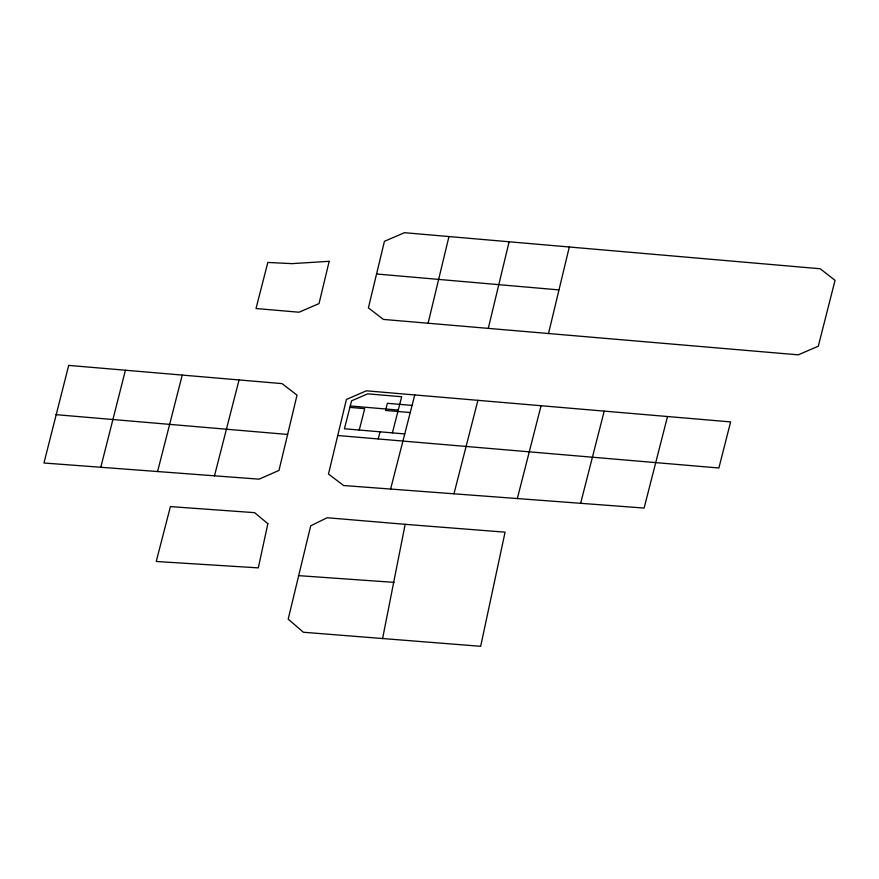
<?xml version="1.0" encoding="UTF-8"?>
<svg xmlns="http://www.w3.org/2000/svg" width="879" height="879" viewBox="0 0 879 879"><rect width="100%" height="100%" fill="white"/><g stroke="black" fill="none" stroke-linecap="round" stroke-linejoin="round"><path stroke-width="1.32" d="M382.574 638.637L405.164 524.323L505.073 532.169L480.67 646.307L303.376 632.254L288.191 619.135L310.705 525.818L327.12 517.731L405.164 524.323M548.507 333.526L569.306 246.999L820.184 268.754L835.05 280.346L818.283 346.238L798.231 354.841L383.376 319.418L368.4 307.881L384.431 241.318L404.45 232.693L569.306 246.999M488.284 328.383L509.117 241.769M428.095 323.23L448.96 236.55M287.631 434.446L297.025 395.154L282.06 383.618L125.422 370.224L68.705 365.4L43.95 463.002L259.107 479.165L278.984 470.419L287.631 434.446L55.948 414.657M100.788 467.276L125.422 370.224M157.583 471.54L182.228 375.102M453.971 493.8L477.912 400.33M517.335 498.547L541.057 405.735M239.055 379.948L214.487 475.825M359.236 430.04L364.719 408.658L349.897 407.384M378.234 438.94L380.058 431.82M392.408 432.875L401.67 396.737L367.719 393.836L351.589 400.813L344.414 428.776L404.758 433.929M390.606 489.054L414.756 394.924M580.634 503.293L604.214 411.13M667.513 416.536L644.109 508.062L343.623 485.527L328.482 474.045L346.414 399.451L366.389 390.814L730.625 421.909L718.879 467.991L337.767 435.512M298.377 575.624L393.99 582.359M412.064 405.417L387.375 403.307L385.54 410.438L410.24 412.548M350.271 405.966L398.253 410.064M558.714 289.883L376.553 273.984M267.853 523.686L258.305 567.878L156.231 561.483L170.405 506.601L254.591 512.666L267.853 523.686M329.185 261.316L319.022 303.585L299.036 312.221L256.009 308.529L267.831 262.447L291.971 263.634L329.185 261.316"/></g></svg>
